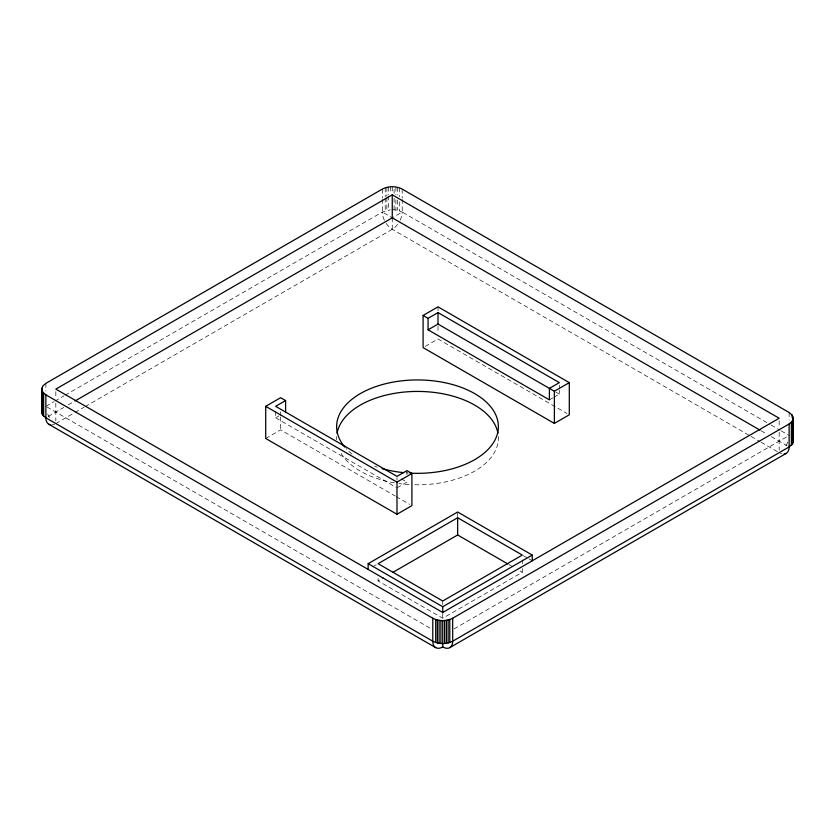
<?xml version="1.0" encoding="UTF-8"?>
<svg xmlns="http://www.w3.org/2000/svg" width="835" height="835" viewBox="0 0 835 835"><rect width="100%" height="100%" fill="white"/><g stroke="black" fill="none" stroke-linecap="round" stroke-linejoin="round"><path stroke-width="0.63" stroke-dasharray="4.17 3.13" d="M45.873 406.321L53.774 401.76M54.901 401.113L63.93 395.894M65.067 395.247L382.315 212.08L390.425 209.773M48.075 416.529L63.721 407.501M68.23 404.892L73.877 401.635M382.315 199.315L382.315 212.08L392.262 217.82L402.209 212.08L769.953 424.389M55.82 423.554L73.877 413.116M75.004 412.469L84.043 407.25M85.17 406.603L392.262 229.301A14.07 8.12 -60 0 0 398.316 223.436M275.654 411.425L275.654 417.803L278.973 415.893M265.707 438.479L280.633 429.868L395.08 495.938M425.224 346.379L438.01 339L567.048 413.502M396.99 487.859L406.937 482.119L406.937 479.561M549.399 399.861L552.718 397.951M553.824 397.314L559.346 394.12L559.346 390.289M372.619 566.84L377.096 564.251M378.088 578.446L378.088 580.909L383.693 577.674M522.303 568.604L522.303 572.288L442.738 618.224L378.088 580.909M454.031 628.932L788.021 436.1M392.262 209.7L397.648 210.316L402.209 212.08A14.07 8.12 -60 0 1 400.153 220.252M771.081 425.046L780.109 430.255M781.236 430.902L789.127 435.463M761.134 430.787L766.78 434.043M771.289 436.642L786.925 445.671M386.208 223.436A14.07 8.12 60 0 0 392.262 229.301L749.851 435.755M750.989 436.413L760.007 441.621M761.134 442.268L779.18 452.685M555.974 392.179L559.346 394.12M401.311 478.873L406.937 482.119M523.336 555.672L527.793 558.239M528.899 558.876L532.239 560.807M275.654 417.803L395.863 487.212M396.197 496.585L409.661 504.361M508.922 564.575L513.379 567.142M520.069 571.004L522.303 572.288M46.979 406.958L431.455 628.943M789.127 412.5L789.127 420.151M779.18 420.788L779.18 427.165M779.18 432.269L779.18 450.138M559.346 385.185L559.346 389.016M522.303 559.993L522.303 563.677M457.653 513.149L457.653 516.594M442.738 601.002L442.738 604.697M442.738 613.308L442.738 618.86M438.01 306.842L438.01 310.704M438.01 326.141L438.01 332.57M406.937 470.637L406.937 474.468M402.209 189.107L402.209 198.041M402.209 199.315L402.209 212.08M399.297 187.823L399.297 196.747M399.297 201.851L399.297 210.785M397.648 187.353L397.648 195.004M397.648 200.108L397.648 210.316M396.99 477.651L396.99 480.198M395.905 187.009L395.905 194.659M395.905 199.763L395.905 209.971M394.099 189.357L394.099 193.177M394.099 198.281L394.099 209.773M392.262 186.727L392.262 193.115M392.262 217.82L392.262 229.301M390.425 186.8L390.425 193.177M388.619 187.009L388.619 194.659M388.619 195.943L388.619 209.971M386.876 187.353L386.876 196.277M386.876 197.561L386.876 210.316M385.227 187.823L385.227 196.747M385.227 198.031L385.227 210.785M382.315 189.107L382.315 198.041M280.633 411.864L280.633 415.715M280.633 416.999L280.633 429.868M55.82 391.646L55.82 398.034M55.82 403.138L55.82 420.997M45.873 383.359L45.873 391.01M384.371 220.252A14.07 8.12 60 0 1 382.315 212.08M498.318 436.465A80.87 46.687 0 0 1 414.724 484.78M409.087 484.561A80.87 46.687 0 0 1 398.89 483.559M394.35 482.86A80.87 46.687 0 0 1 339.772 451.015M336.682 439.774A80.87 46.687 0 0 1 336.672 436.517M787.802 441.976A14.07 8.12 -60 0 1 785.244 446.819M54.515 424.201A14.07 8.12 -60 0 1 52.01 424.869M49.756 417.677A14.07 8.12 60 0 1 47.198 412.834M781.758 453.781A14.07 8.12 60 0 1 780.485 453.342M408.158 473.017A80.87 46.687 0 0 1 406.29 472.881M377.096 467.089A80.87 46.687 0 0 1 374.685 466.243M352.099 454.104A80.87 46.687 0 0 1 346.118 448.583"/><path stroke-width="1.25" d="M41.75 389.1L42.825 385.989L45.873 383.359L382.315 189.107C388.421 185.923 396.114 185.923 402.209 189.107L789.127 412.5L792.175 415.131L793.25 418.241L793.125 442.268L792.175 444.314L789.127 446.944L452.685 641.197A14.07 8.12 60 0 1 442.738 646.937A14.07 8.12 -60 0 1 432.791 641.197L45.873 417.803L43.639 416.122L41.875 413.127L41.75 389.1L42.825 392.21L45.873 394.84L432.791 618.224C438.886 621.417 446.579 621.417 452.685 618.224L789.127 423.982L792.175 421.341L793.25 418.241M41.75 412.062L42.23 409.964M392.262 194.847L55.82 389.1L442.738 612.483L779.18 418.241L392.262 194.847L392.262 217.82L760.007 430.129M75.004 400.988L392.262 217.82M285.601 400.581L275.654 406.321L396.99 476.378L406.937 470.637L411.905 473.508L411.905 505.655L396.99 514.266L265.707 438.479L265.707 406.321L280.633 397.711L285.601 400.581L285.601 412.062M423.094 315.463L438.01 306.842L569.293 382.639L569.293 414.797L554.367 423.408L423.094 347.611L423.094 315.463L428.063 318.333L438.01 312.593L559.346 382.639L549.399 388.379L549.399 399.861L428.063 329.815L428.063 318.333M428.063 329.815L438.01 324.074L554.367 391.25L569.293 382.639M396.99 514.266L396.99 482.119L411.905 473.508M368.151 569.418L368.151 563.677L457.653 512.001L532.239 555.066L532.239 560.807M457.653 517.742L378.088 563.677L442.738 601.002L522.303 555.066L457.653 517.742L457.653 534.974L392.659 572.497M368.151 563.677L442.738 606.742L532.239 555.066M449.773 647.636L786.215 453.384M432.791 618.224L432.791 641.197C438.886 644.38 446.579 644.38 452.685 641.197L452.685 618.224M265.707 406.321L396.99 482.119M457.653 534.974L507.805 563.928M48.785 424.243L435.703 647.636M792.77 439.106L793.25 441.204M793.125 417.176L793.125 442.268M792.77 420.339L792.77 443.312M792.175 415.131L792.175 417.677M792.175 421.341L792.175 444.314M791.361 422.301L791.361 445.264M789.127 423.982L789.127 446.944A14.07 8.12 60 0 1 784.159 454.021M554.367 391.25L554.367 423.408M449.773 619.518L449.773 642.48M448.124 619.987L448.124 642.95M446.381 620.332L446.381 643.294M444.575 620.541L444.575 643.503M442.738 606.742L442.738 612.483M442.738 620.603L442.738 646.937M440.901 620.541L440.901 643.503M439.095 620.332L439.095 643.294M438.01 312.593L438.01 324.074M437.352 619.987L437.352 642.95M435.703 619.518L435.703 642.48M45.873 394.84L45.873 417.803A14.07 8.12 -60 0 0 50.841 424.879M43.639 393.16L43.639 416.122M42.825 392.21L42.825 415.172M42.23 391.197L42.23 414.17M41.875 388.035L41.875 413.127M337.069 433.261A80.87 46.687 0 0 1 417.458 391.427A80.87 46.687 0 0 1 497.921 433.219M344.834 447.122A80.87 46.687 0 0 1 395.769 381.658A80.87 46.687 0 0 1 498.046 422.447A80.87 46.687 0 0 1 410.027 473.132M403.503 472.62A80.87 46.687 0 0 1 382.086 468.612"/></g></svg>
